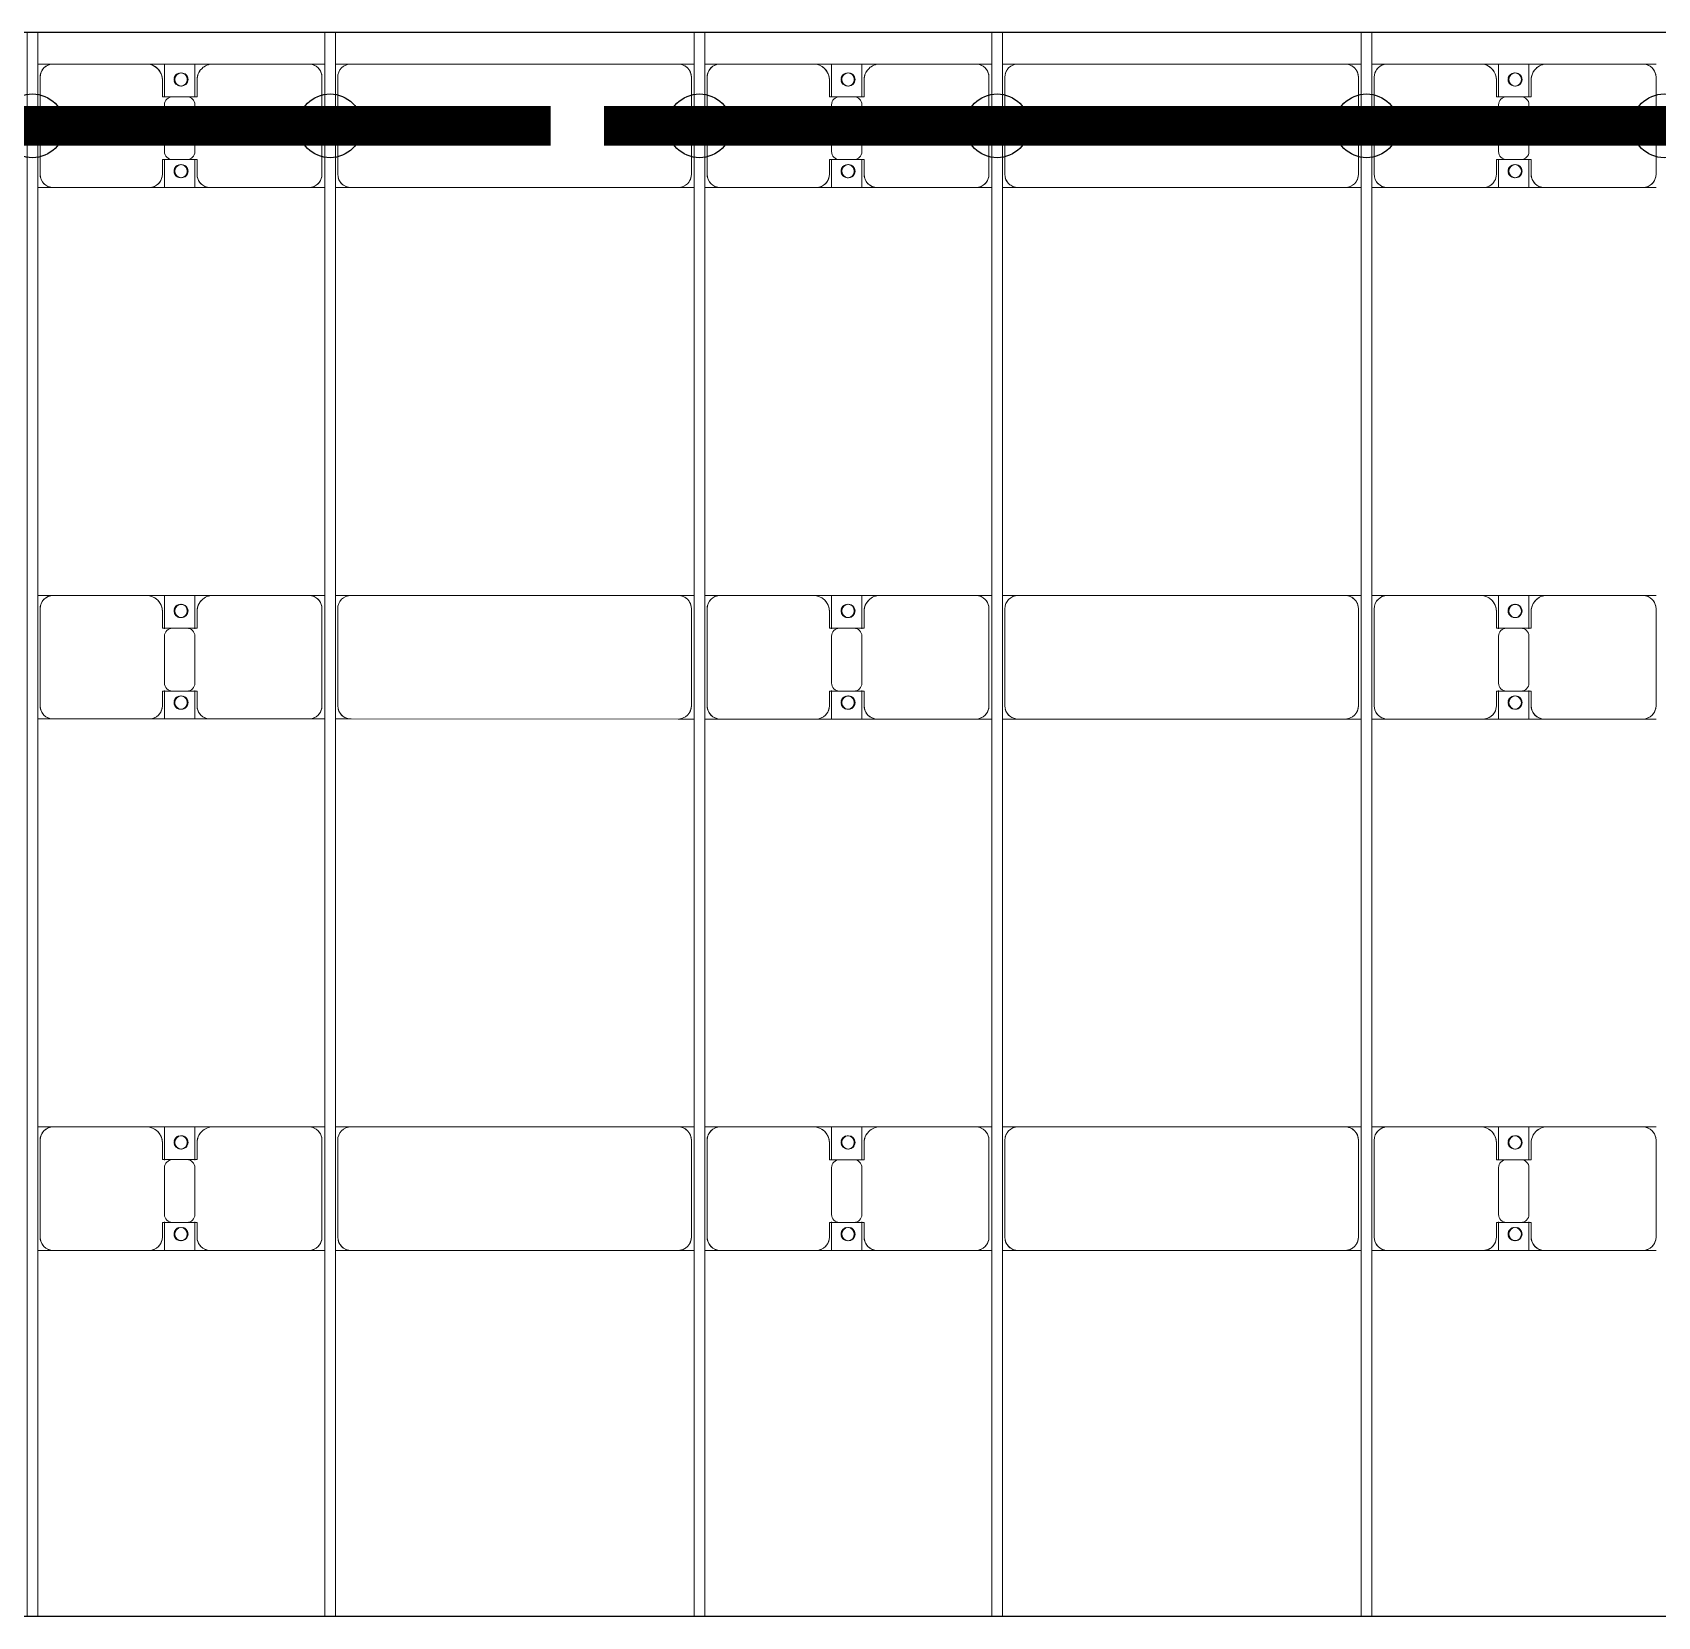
# Model space of a CAD drawing. Header units: millimetres. Extents: x -533732 to -130507, y -117886 to -23954.
# Drawn here: x -490180 to -484065, y -47746 to -41785 of the extents above; entities that cross this region are included whole.
import ezdxf

# ---------------------------------------------------------------- set-up
doc = ezdxf.new("R2010")
doc.units = ezdxf.units.MM
doc.layers.add('A-GENM', color=13, linetype='Continuous', lineweight=9)
doc.layers.add('S-BEAM', color=12, linetype='Continuous', lineweight=9)
doc.layers.add('GC-HOP 40x60 GIA CUONG', color=1, linetype='Continuous')

# ---------------------------------------------------------------- blocks, each defined once
blk = doc.blocks.new('Dầm C52 - Hộp 40x60-19816-BỐ TRÍ KHUNG KẾT CẤU BÈ PIN 06')
at = {"layer": 'S-BEAM', "color": 3, "lineweight": 25}
for p, q in [((-145891.1, 20), (145891.1, 20)), ((145891.1, -20), (-145891.1, -20))]:
    blk.add_line(p, q, dxfattribs=at)
blk = doc.blocks.new('Dai phao do pin - DẢI PHAO ĐỠ PIN-V111-BỐ TRÍ KHUNG KẾT CẤU BÈ PIN 06')
at = {"layer": 'A-GENM', "color": 7}
for p, q in [((28329.2, 223.4), (28379.7, 223.4)), ((28329.2, 223.4), (28379.7, 223.4)), ((28749.7, 223.4), (28379.7, 223.4)), ((28749.7, 223.4), (28922.2, 223.4)), ((28922.2, 223.4), (28749.7, 223.4)), ((28807.8, 223.4), (28980.3, 223.4)), ((28807.8, 116.2), (28807.8, 223.4)), ((28980.3, 223.4), (28807.8, 223.4)), ((28922.2, 223.4), (28922.2, 116.2)), ((29340.3, 223.4), (28980.3, 223.4)), ((29340.3, 223.4), (29398.9, 223.4)), ((29340.3, 223.4), (29398.9, 223.4)), ((29438.9, 223.4), (29499.7, 223.4)), ((29438.9, 223.4), (29499.7, 223.4)), ((30730.3, 223.4), (29499.7, 223.4)), ((30730.3, 223.4), (30788.9, 223.4)), ((30730.3, 223.4), (30788.9, 223.4)), ((30828.9, 223.4), (30889.7, 223.4)), ((30828.9, 223.4), (30889.7, 223.4)), ((31259.7, 223.4), (30889.7, 223.4)), ((31259.7, 223.4), (31432.2, 223.4)), ((31432.2, 223.4), (31259.7, 223.4)), ((31317.8, 223.4), (31490.3, 223.4)), ((31317.8, 116.2), (31317.8, 223.4)), ((31490.3, 223.4), (31317.8, 223.4)), ((31432.2, 223.4), (31432.2, 116.2)), ((31850.3, 223.4), (31490.3, 223.4)), ((31850.3, 223.4), (31908.9, 223.4)), ((31850.3, 223.4), (31908.9, 223.4)), ((31948.9, 223.4), (32009.7, 223.4)), ((31948.9, 223.4), (32009.7, 223.4)), ((33240.3, 223.4), (32009.7, 223.4)), ((33240.3, 223.4), (33298.9, 223.4)), ((33240.3, 223.4), (33298.9, 223.4)), ((33338.9, 223.4), (33399.7, 223.4)), ((33338.9, 223.4), (33399.7, 223.4)), ((33769.7, 223.4), (33399.7, 223.4)), ((33769.7, 223.4), (33942.2, 223.4)), ((33942.2, 223.4), (33769.7, 223.4)), ((33827.8, 223.4), (34000.3, 223.4)), ((33827.8, 116.2), (33827.8, 223.4)), ((34000.3, 223.4), (33827.8, 223.4)), ((33942.2, 223.4), (33942.2, 116.2)), ((34360.3, 223.4), (34000.3, 223.4)), ((34360.3, 223.4), (34418.9, 223.4)), ((34360.3, 223.4), (34418.9, 223.4)), ((28329.7, 173.4), (28329.7, -191.6)), ((28799.7, 118.2), (28799.7, 173.4)), ((28930.3, 173.4), (28930.3, 118.2)), ((29390.3, -191.6), (29390.3, 173.4)), ((29449.7, 173.4), (29449.7, -191.6)), ((30780.3, -191.6), (30780.3, 173.4)), ((30839.7, 173.4), (30839.7, -191.6)), ((31309.7, 118.2), (31309.7, 173.4)), ((31440.3, 173.4), (31440.3, 118.2)), ((31900.3, -191.6), (31900.3, 173.4)), ((31959.7, 173.4), (31959.7, -191.6)), ((33290.3, -191.6), (33290.3, 173.4)), ((33349.7, 173.4), (33349.7, -191.6)), ((33819.7, 118.2), (33819.7, 173.4)), ((33950.3, 173.4), (33950.3, 118.2)), ((34410.3, -191.6), (34410.3, 173.4)), ((28892.2, 118.2), (28799.7, 118.2)), ((28807.8, 88.2), (28807.8, -88.2)), ((28930.3, 118.2), (28837.8, 118.2)), ((28922.2, -88.2), (28922.2, 88.2)), ((31402.2, 118.2), (31309.7, 118.2)), ((31317.8, 88.2), (31317.8, -88.2)), ((31440.3, 118.2), (31347.8, 118.2)), ((31432.2, -88.2), (31432.2, 88.2)), ((33912.2, 118.2), (33819.7, 118.2)), ((33827.8, 88.2), (33827.8, -88.2)), ((33950.3, 118.2), (33857.8, 118.2)), ((33942.2, -88.2), (33942.2, 88.2)), ((28799.7, -181.6), (28799.7, -118.2)), ((28799.7, -118.2), (28892.2, -118.2)), ((28807.8, -241.6), (28807.8, -116.2)), ((28837.8, -118.2), (28930.3, -118.2)), ((28922.2, -116.2), (28922.2, -241.6)), ((28930.3, -118.2), (28930.3, -181.6)), ((31309.7, -181.6), (31309.7, -118.2)), ((31309.7, -118.2), (31402.2, -118.2)), ((31317.8, -241.6), (31317.8, -116.2)), ((31347.8, -118.2), (31440.3, -118.2)), ((31432.2, -116.2), (31432.2, -241.6)), ((31440.3, -118.2), (31440.3, -181.6)), ((33819.7, -181.6), (33819.7, -118.2)), ((33819.7, -118.2), (33912.2, -118.2)), ((33827.8, -241.6), (33827.8, -116.2)), ((33857.8, -118.2), (33950.3, -118.2)), ((33942.2, -116.2), (33942.2, -241.6)), ((33950.3, -118.2), (33950.3, -181.6)), ((28379.7, -241.6), (28329.2, -241.6)), ((28379.7, -241.6), (28329.2, -241.6)), ((28379.7, -241.6), (28739.7, -241.6)), ((28922.2, -241.6), (28739.7, -241.6)), ((28739.7, -241.6), (28922.2, -241.6)), ((28990.3, -241.6), (28807.8, -241.6)), ((28807.8, -241.6), (28990.3, -241.6)), ((28990.3, -241.6), (29340.3, -241.6)), ((29398.9, -241.6), (29340.3, -241.6)), ((29398.9, -241.6), (29340.3, -241.6)), ((29499.7, -241.6), (29438.9, -241.6)), ((29499.7, -241.6), (29438.9, -241.6)), ((29499.7, -241.6), (30730.3, -241.6)), ((30788.9, -241.6), (30730.3, -241.6)), ((30788.9, -241.6), (30730.3, -241.6)), ((30889.7, -241.6), (30828.9, -241.6)), ((30889.7, -241.6), (30828.9, -241.6)), ((30889.7, -241.6), (31249.7, -241.6)), ((31432.2, -241.6), (31249.7, -241.6)), ((31249.7, -241.6), (31432.2, -241.6)), ((31500.3, -241.6), (31317.8, -241.6)), ((31317.8, -241.6), (31500.3, -241.6)), ((31500.3, -241.6), (31850.3, -241.6)), ((31908.9, -241.6), (31850.3, -241.6)), ((31908.9, -241.6), (31850.3, -241.6)), ((32009.7, -241.6), (31948.9, -241.6)), ((32009.7, -241.6), (31948.9, -241.6)), ((32009.7, -241.6), (33240.3, -241.6)), ((33298.9, -241.6), (33240.3, -241.6)), ((33298.9, -241.6), (33240.3, -241.6)), ((33399.7, -241.6), (33338.9, -241.6)), ((33399.7, -241.6), (33338.9, -241.6)), ((33399.7, -241.6), (33759.7, -241.6)), ((33942.2, -241.6), (33759.7, -241.6)), ((33759.7, -241.6), (33942.2, -241.6)), ((34010.3, -241.6), (33827.8, -241.6)), ((33827.8, -241.6), (34010.3, -241.6)), ((34010.3, -241.6), (34360.3, -241.6)), ((34418.9, -241.6), (34360.3, -241.6)), ((34418.9, -241.6), (34360.3, -241.6))]:
    blk.add_line(p, q, dxfattribs=at)
for centre, radius, start, end in [((28379.7, 173.4), 50, 90, 180), ((28379.7, 173.4), 50, 105, 180), ((28749.7, 173.4), 50, 360, 90), ((28749.7, 173.4), 50, 360, 75), ((28858.6, 161.8), 25, 0, 180), ((28858.6, 161.8), 25, 0, 165), ((28861.4, 161.8), 25, 0, 180), ((28861.4, 161.8), 25, 90, 180), ((28861.4, 161.8), 25, 15, 75), ((28980.3, 173.4), 50, 150, 180), ((28980.3, 173.4), 50, 150, 180), ((28980.3, 173.4), 50, 90, 149.98332), ((28980.3, 173.4), 50, 105, 149.98332), ((29340.3, 173.4), 50, 0, 90), ((29340.3, 173.4), 50, 0, 75), ((29499.7, 173.4), 50, 90, 180), ((29499.7, 173.4), 50, 150, 180), ((29499.7, 173.4), 50, 90, 120), ((30730.3, 173.4), 50, 360, 90), ((30730.3, 173.4), 50, 15, 90), ((30889.7, 173.4), 50, 90, 180), ((30889.7, 173.4), 50, 105, 180), ((31259.7, 173.4), 50, 360, 90), ((31259.7, 173.4), 50, 360, 75), ((31368.6, 161.8), 25, 360, 180), ((31368.6, 161.8), 25, 90.54533, 165), ((31371.4, 161.8), 25, 0, 180), ((31371.4, 161.8), 25, 90, 180), ((31368.6, 161.8), 25, 360, 90), ((31371.4, 161.8), 25, 15, 75), ((31490.3, 173.4), 50, 90, 180), ((31490.3, 173.4), 50, 105, 180), ((31850.3, 173.4), 50, 0, 90), ((31850.3, 173.4), 50, 0, 75), ((32009.7, 173.4), 50, 90, 180), ((32009.7, 173.4), 50, 150, 180), ((32009.7, 173.4), 50, 90, 120), ((33240.3, 173.4), 50, 0, 90), ((33240.3, 173.4), 50, 15, 90), ((33399.7, 173.4), 50, 90, 180), ((33399.7, 173.4), 50, 105, 180), ((33769.7, 173.4), 50, 0, 90), ((33769.7, 173.4), 50, 0, 75), ((33878.6, 161.8), 25, 0, 180), ((33878.6, 161.8), 25, 0, 165), ((33881.4, 161.8), 25, 360, 180), ((33881.4, 161.8), 25, 90, 180), ((33881.4, 161.8), 25, 15, 75), ((34000.3, 173.4), 50, 90, 180), ((34000.3, 173.4), 50, 105, 180), ((34360.3, 173.4), 50, 0, 90), ((34360.3, 173.4), 50, 0, 75), ((28858.6, 161.8), 25, 180, 0), ((28858.6, 161.8), 25, 195, 255), ((28861.4, 161.8), 25, 180, 360), ((28861.4, 161.8), 25, 180, 255), ((28858.6, 161.8), 25, 285, 0), ((28861.4, 161.8), 25, 285, 345), ((31368.6, 161.8), 25, 180, 360), ((31368.6, 161.8), 25, 195, 255), ((31371.4, 161.8), 25, 180, 0), ((31371.4, 161.8), 25, 180, 255), ((31371.4, 161.8), 25, 263.05523, 270), ((31368.6, 161.8), 25, 285, 360), ((31371.4, 161.8), 25, 285, 345), ((33878.6, 161.8), 25, 180, 0), ((33878.6, 161.8), 25, 195, 255), ((33881.4, 161.8), 25, 180, 360), ((33881.4, 161.8), 25, 180, 255), ((33878.6, 161.8), 25, 285, 0), ((33881.4, 161.8), 25, 285, 345), ((28837.8, 88.2), 30, 90, 180), ((28892.2, 88.2), 30, 0, 90), ((31347.8, 88.2), 30, 90, 180), ((31402.2, 88.2), 30, 360, 90), ((33857.8, 88.2), 30, 90, 180), ((33912.2, 88.2), 30, 360, 90), ((28837.8, -88.2), 30, 180, 270), ((28892.2, -88.2), 30, 270, 0), ((31347.8, -88.2), 30, 180, 270), ((31402.2, -88.2), 30, 270, 360), ((33857.8, -88.2), 30, 180, 270), ((33912.2, -88.2), 30, 270, 360), ((28739.7, -181.6), 60, 270, 0), ((28739.7, -181.6), 60, 300, 0), ((28858.6, -183.2), 25, 360, 180), ((28858.6, -183.2), 25, 180, 0), ((28858.6, -183.2), 25, 195, 0), ((28861.4, -183.2), 25, 360, 180), ((28861.4, -183.2), 25, 60, 180), ((28861.4, -183.2), 25, 180, 0), ((28861.4, -183.2), 25, 180, 270), ((28858.6, -183.2), 25, 0, 150), ((28861.4, -183.2), 25, 15, 30), ((28990.3, -181.6), 60, 180, 270), ((28990.3, -181.6), 60, 180, 240), ((31249.7, -181.6), 60, 270, 0), ((31249.7, -181.6), 60, 300, 0), ((31368.6, -183.2), 25, 0, 180), ((31368.6, -183.2), 25, 180, 0), ((31371.4, -183.2), 25, 0, 180), ((31371.4, -183.2), 25, 60, 180), ((31371.4, -183.2), 25, 180, 360), ((31371.4, -183.2), 25, 180, 270), ((31368.6, -183.2), 25, 0, 150), ((31368.6, -183.2), 25, 270, 0), ((31371.4, -183.2), 25, 15, 30), ((31500.3, -181.6), 60, 180, 270), ((31500.3, -181.6), 60, 180, 240), ((33759.7, -181.6), 60, 270, 0), ((33759.7, -181.6), 60, 300, 0), ((33878.6, -183.2), 25, 0, 180), ((33878.6, -183.2), 25, 180, 0), ((33878.6, -183.2), 25, 195, 0), ((33881.4, -183.2), 25, 0, 180), ((33881.4, -183.2), 25, 60, 180), ((33881.4, -183.2), 25, 180, 0), ((33881.4, -183.2), 25, 180, 270), ((33878.6, -183.2), 25, 0, 150), ((33881.4, -183.2), 25, 15, 30), ((34010.3, -181.6), 60, 180, 270), ((34010.3, -181.6), 60, 180, 240), ((28379.7, -191.6), 50, 180, 270), ((28379.7, -191.6), 50, 180, 255), ((28861.4, -183.2), 25, 285, 345), ((29340.3, -191.6), 50, 270, 360), ((29340.3, -191.6), 50, 285, 360), ((29499.7, -191.6), 50, 180, 270), ((29499.7, -191.6), 50, 180, 210), ((29499.7, -191.6), 50, 225, 255), ((30730.3, -191.6), 50, 270, 0), ((30730.3, -191.6), 50, 270, 300), ((30730.3, -191.6), 50, 330, 345), ((30889.7, -191.6), 50, 180, 270), ((30889.7, -191.6), 50, 180, 255), ((31368.6, -183.2), 25, 195, 269.45853), ((31371.4, -183.2), 25, 285, 345), ((31850.3, -191.6), 50, 270, 360), ((31850.3, -191.6), 50, 285, 0), ((32009.7, -191.6), 50, 180, 270), ((32009.7, -191.6), 50, 180, 210), ((32009.7, -191.6), 50, 225, 255), ((33240.3, -191.6), 50, 270, 0), ((33240.3, -191.6), 50, 270, 300), ((33240.3, -191.6), 50, 330, 345), ((33399.7, -191.6), 50, 180, 270), ((33399.7, -191.6), 50, 180, 255), ((33881.4, -183.2), 25, 285, 345), ((34360.3, -191.6), 50, 270, 0), ((34360.3, -191.6), 50, 285, 0)]:
    blk.add_arc(centre, radius, start, end, dxfattribs=at)
blk = doc.blocks.new('Dai phao do pin - DẢI PHAO ĐỠ PIN-V112-BỐ TRÍ KHUNG KẾT CẤU BÈ PIN 06')
at = {"layer": 'A-GENM', "color": 7}
for p, q in [((28329.2, 223.4), (28379.7, 223.4)), ((28329.2, 223.4), (28379.7, 223.4)), ((28749.7, 223.4), (28379.7, 223.4)), ((28749.7, 223.4), (28922.2, 223.4)), ((28922.2, 223.4), (28749.7, 223.4)), ((28807.8, 223.4), (28980.3, 223.4)), ((28807.8, 116.2), (28807.8, 223.4)), ((28980.3, 223.4), (28807.8, 223.4)), ((28922.2, 223.4), (28922.2, 116.2)), ((29340.3, 223.4), (28980.3, 223.4)), ((29340.3, 223.4), (29398.9, 223.4)), ((29340.3, 223.4), (29398.9, 223.4)), ((29438.9, 223.4), (29499.7, 223.4)), ((29438.9, 223.4), (29499.7, 223.4)), ((30730.3, 223.4), (29499.7, 223.4)), ((30730.3, 223.4), (30788.9, 223.4)), ((30730.3, 223.4), (30788.9, 223.4)), ((30828.9, 223.4), (30889.7, 223.4)), ((30828.9, 223.4), (30889.7, 223.4)), ((31259.7, 223.4), (30889.7, 223.4)), ((31259.7, 223.4), (31432.2, 223.4)), ((31432.2, 223.4), (31259.7, 223.4)), ((31317.8, 223.4), (31490.3, 223.4)), ((31317.8, 116.2), (31317.8, 223.4)), ((31490.3, 223.4), (31317.8, 223.4)), ((31432.2, 223.4), (31432.2, 116.2)), ((31850.3, 223.4), (31490.3, 223.4)), ((31850.3, 223.4), (31908.9, 223.4)), ((31850.3, 223.4), (31908.9, 223.4)), ((31948.9, 223.4), (32009.7, 223.4)), ((31948.9, 223.4), (32009.7, 223.4)), ((33240.3, 223.4), (32009.7, 223.4)), ((33240.3, 223.4), (33298.9, 223.4)), ((33240.3, 223.4), (33298.9, 223.4)), ((33338.9, 223.4), (33399.7, 223.4)), ((33338.9, 223.4), (33399.7, 223.4)), ((33769.7, 223.4), (33399.7, 223.4)), ((33769.7, 223.4), (33942.2, 223.4)), ((33942.2, 223.4), (33769.7, 223.4)), ((33827.8, 223.4), (34000.3, 223.4)), ((33827.8, 116.2), (33827.8, 223.4)), ((34000.3, 223.4), (33827.8, 223.4)), ((33942.2, 223.4), (33942.2, 116.2)), ((34360.3, 223.4), (34000.3, 223.4)), ((34360.3, 223.4), (34418.9, 223.4)), ((34360.3, 223.4), (34418.9, 223.4)), ((28329.7, 173.4), (28329.7, -191.6)), ((28799.7, 118.2), (28799.7, 173.4)), ((28930.3, 173.4), (28930.3, 118.2)), ((29390.3, -191.6), (29390.3, 173.4)), ((29449.7, 173.4), (29449.7, -191.6)), ((30780.3, -191.6), (30780.3, 173.4)), ((30839.7, 173.4), (30839.7, -191.6)), ((31309.7, 118.2), (31309.7, 173.4)), ((31440.3, 173.4), (31440.3, 118.2)), ((31900.3, -191.6), (31900.3, 173.4)), ((31959.7, 173.4), (31959.7, -191.6)), ((33290.3, -191.6), (33290.3, 173.4)), ((33349.7, 173.4), (33349.7, -191.6)), ((33819.7, 118.2), (33819.7, 173.4)), ((33950.3, 173.4), (33950.3, 118.2)), ((34410.3, -191.6), (34410.3, 173.4)), ((28892.2, 118.2), (28799.7, 118.2)), ((28807.8, 88.2), (28807.8, -88.2)), ((28930.3, 118.2), (28837.8, 118.2)), ((28922.2, -88.2), (28922.2, 88.2)), ((31402.2, 118.2), (31309.7, 118.2)), ((31317.8, 88.2), (31317.8, -88.2)), ((31440.3, 118.2), (31347.8, 118.2)), ((31432.2, -88.2), (31432.2, 88.2)), ((33912.2, 118.2), (33819.7, 118.2)), ((33827.8, 88.2), (33827.8, -88.2)), ((33950.3, 118.2), (33857.8, 118.2)), ((33942.2, -88.2), (33942.2, 88.2)), ((28799.7, -181.6), (28799.7, -118.2)), ((28799.7, -118.2), (28892.2, -118.2)), ((28807.8, -241.6), (28807.8, -116.2)), ((28837.8, -118.2), (28930.3, -118.2)), ((28922.2, -116.2), (28922.2, -241.6)), ((28930.3, -118.2), (28930.3, -181.6)), ((31309.7, -181.6), (31309.7, -118.2)), ((31309.7, -118.2), (31402.2, -118.2)), ((31317.8, -241.6), (31317.8, -116.2)), ((31347.8, -118.2), (31440.3, -118.2)), ((31432.2, -116.2), (31432.2, -241.6)), ((31440.3, -118.2), (31440.3, -181.6)), ((33819.7, -181.6), (33819.7, -118.2)), ((33819.7, -118.2), (33912.2, -118.2)), ((33827.8, -241.6), (33827.8, -116.2)), ((33857.8, -118.2), (33950.3, -118.2)), ((33942.2, -116.2), (33942.2, -241.6)), ((33950.3, -118.2), (33950.3, -181.6)), ((28379.7, -241.6), (28329.2, -241.6)), ((28379.7, -241.6), (28329.2, -241.6)), ((28379.7, -241.6), (28739.7, -241.6)), ((28922.2, -241.6), (28739.7, -241.6)), ((28739.7, -241.6), (28922.2, -241.6)), ((28990.3, -241.6), (28807.8, -241.6)), ((28807.8, -241.6), (28990.3, -241.6)), ((28990.3, -241.6), (29340.3, -241.6)), ((29398.9, -241.6), (29340.3, -241.6)), ((29398.9, -241.6), (29340.3, -241.6)), ((29499.7, -241.6), (29438.9, -241.6)), ((29499.7, -241.6), (29438.9, -241.6)), ((29499.7, -241.6), (30730.3, -241.6)), ((30788.9, -241.6), (30730.3, -241.6)), ((30788.9, -241.6), (30730.3, -241.6)), ((30889.7, -241.6), (30828.9, -241.6)), ((30889.7, -241.6), (30828.9, -241.6)), ((30889.7, -241.6), (31249.7, -241.6)), ((31432.2, -241.6), (31249.7, -241.6)), ((31249.7, -241.6), (31432.2, -241.6)), ((31500.3, -241.6), (31317.8, -241.6)), ((31317.8, -241.6), (31500.3, -241.6)), ((31500.3, -241.6), (31850.3, -241.6)), ((31908.9, -241.6), (31850.3, -241.6)), ((31908.9, -241.6), (31850.3, -241.6)), ((32009.7, -241.6), (31948.9, -241.6)), ((32009.7, -241.6), (31948.9, -241.6)), ((32009.7, -241.6), (33240.3, -241.6)), ((33298.9, -241.6), (33240.3, -241.6)), ((33298.9, -241.6), (33240.3, -241.6)), ((33399.7, -241.6), (33338.9, -241.6)), ((33399.7, -241.6), (33338.9, -241.6)), ((33399.7, -241.6), (33759.7, -241.6)), ((33942.2, -241.6), (33759.7, -241.6)), ((33759.7, -241.6), (33942.2, -241.6)), ((34010.3, -241.6), (33827.8, -241.6)), ((33827.8, -241.6), (34010.3, -241.6)), ((34010.3, -241.6), (34360.3, -241.6)), ((34418.9, -241.6), (34360.3, -241.6)), ((34418.9, -241.6), (34360.3, -241.6))]:
    blk.add_line(p, q, dxfattribs=at)
for centre, radius, start, end in [((28379.7, 173.4), 50, 90, 180), ((28379.7, 173.4), 50, 105, 180), ((28749.7, 173.4), 50, 360, 90), ((28749.7, 173.4), 50, 360, 75), ((28858.6, 161.8), 25, 0, 180), ((28858.6, 161.8), 25, 0, 165), ((28861.4, 161.8), 25, 0, 180), ((28861.4, 161.8), 25, 90, 180), ((28861.4, 161.8), 25, 15, 75), ((28980.3, 173.4), 50, 150, 180), ((28980.3, 173.4), 50, 150, 180), ((28980.3, 173.4), 50, 90, 149.99923), ((28980.3, 173.4), 50, 105, 149.99923), ((29340.3, 173.4), 50, 0, 90), ((29340.3, 173.4), 50, 0, 75), ((29499.7, 173.4), 50, 90, 180), ((29499.7, 173.4), 50, 150, 180), ((29499.7, 173.4), 50, 90, 120), ((30730.3, 173.4), 50, 360, 90), ((30730.3, 173.4), 50, 15, 90), ((30889.7, 173.4), 50, 90, 180), ((30889.7, 173.4), 50, 105, 180), ((31259.7, 173.4), 50, 360, 90), ((31259.7, 173.4), 50, 360, 75), ((31368.6, 161.8), 25, 360, 180), ((31368.6, 161.8), 25, 90.56486, 165), ((31371.4, 161.8), 25, 0, 180), ((31371.4, 161.8), 25, 90, 180), ((31368.6, 161.8), 25, 360, 90), ((31371.4, 161.8), 25, 15, 75), ((31490.3, 173.4), 50, 90, 180), ((31490.3, 173.4), 50, 105, 180), ((31850.3, 173.4), 50, 0, 90), ((31850.3, 173.4), 50, 0, 75), ((32009.7, 173.4), 50, 90, 180), ((32009.7, 173.4), 50, 150, 180), ((32009.7, 173.4), 50, 90, 120), ((33240.3, 173.4), 50, 0, 90), ((33240.3, 173.4), 50, 15, 90), ((33399.7, 173.4), 50, 90, 180), ((33399.7, 173.4), 50, 105, 180), ((33769.7, 173.4), 50, 0, 90), ((33769.7, 173.4), 50, 0, 75), ((33878.6, 161.8), 25, 0, 180), ((33878.6, 161.8), 25, 0, 165), ((33881.4, 161.8), 25, 360, 180), ((33881.4, 161.8), 25, 90, 180), ((33881.4, 161.8), 25, 15, 75), ((34000.3, 173.4), 50, 90, 180), ((34000.3, 173.4), 50, 105, 180), ((34360.3, 173.4), 50, 0, 90), ((34360.3, 173.4), 50, 0, 75), ((28858.6, 161.8), 25, 180, 0), ((28858.6, 161.8), 25, 195, 255), ((28861.4, 161.8), 25, 180, 360), ((28861.4, 161.8), 25, 180, 255), ((28858.6, 161.8), 25, 285, 0), ((28861.4, 161.8), 25, 285, 345), ((31368.6, 161.8), 25, 180, 360), ((31368.6, 161.8), 25, 195, 255), ((31371.4, 161.8), 25, 180, 0), ((31371.4, 161.8), 25, 180, 255), ((31371.4, 161.8), 25, 263.03569, 270), ((31368.6, 161.8), 25, 285, 360), ((31371.4, 161.8), 25, 285, 345), ((33878.6, 161.8), 25, 180, 0), ((33878.6, 161.8), 25, 195, 255), ((33881.4, 161.8), 25, 180, 360), ((33881.4, 161.8), 25, 180, 255), ((33878.6, 161.8), 25, 285, 0), ((33881.4, 161.8), 25, 285, 345), ((28837.8, 88.2), 30, 90, 180), ((28892.2, 88.2), 30, 0, 90), ((31347.8, 88.2), 30, 90, 180), ((31402.2, 88.2), 30, 360, 90), ((33857.8, 88.2), 30, 90, 180), ((33912.2, 88.2), 30, 360, 90), ((28837.8, -88.2), 30, 180, 270), ((28892.2, -88.2), 30, 270, 0), ((31347.8, -88.2), 30, 180, 270), ((31402.2, -88.2), 30, 270, 360), ((33857.8, -88.2), 30, 180, 270), ((33912.2, -88.2), 30, 270, 360), ((28739.7, -181.6), 60, 270, 0), ((28739.7, -181.6), 60, 300, 0), ((28858.6, -183.2), 25, 360, 180), ((28858.6, -183.2), 25, 180, 0), ((28858.6, -183.2), 25, 195, 0), ((28861.4, -183.2), 25, 360, 180), ((28861.4, -183.2), 25, 60, 180), ((28861.4, -183.2), 25, 180, 0), ((28861.4, -183.2), 25, 180, 270), ((28858.6, -183.2), 25, 0, 150), ((28861.4, -183.2), 25, 15, 30), ((28990.3, -181.6), 60, 180, 270), ((28990.3, -181.6), 60, 180, 240), ((31249.7, -181.6), 60, 270, 0), ((31249.7, -181.6), 60, 300, 0), ((31368.6, -183.2), 25, 0, 180), ((31368.6, -183.2), 25, 180, 0), ((31371.4, -183.2), 25, 0, 180), ((31371.4, -183.2), 25, 60, 180), ((31371.4, -183.2), 25, 180, 360), ((31371.4, -183.2), 25, 180, 270), ((31368.6, -183.2), 25, 0, 150), ((31368.6, -183.2), 25, 270, 0), ((31371.4, -183.2), 25, 15, 30), ((31500.3, -181.6), 60, 180, 270), ((31500.3, -181.6), 60, 180, 240), ((33759.7, -181.6), 60, 270, 0), ((33759.7, -181.6), 60, 300, 0), ((33878.6, -183.2), 25, 0, 180), ((33878.6, -183.2), 25, 180, 0), ((33878.6, -183.2), 25, 195, 0), ((33881.4, -183.2), 25, 0, 180), ((33881.4, -183.2), 25, 60, 180), ((33881.4, -183.2), 25, 180, 0), ((33881.4, -183.2), 25, 180, 270), ((33878.6, -183.2), 25, 0, 150), ((33881.4, -183.2), 25, 15, 30), ((34010.3, -181.6), 60, 180, 270), ((34010.3, -181.6), 60, 180, 240), ((28379.7, -191.6), 50, 180, 270), ((28379.7, -191.6), 50, 180, 255), ((28861.4, -183.2), 25, 285, 345), ((29340.3, -191.6), 50, 270, 360), ((29340.3, -191.6), 50, 285, 360), ((29499.7, -191.6), 50, 180, 270), ((29499.7, -191.6), 50, 180, 210), ((29499.7, -191.6), 50, 225, 255), ((30730.3, -191.6), 50, 270, 0), ((30730.3, -191.6), 50, 270, 300), ((30730.3, -191.6), 50, 330, 345), ((30889.7, -191.6), 50, 180, 270), ((30889.7, -191.6), 50, 180, 255), ((31368.6, -183.2), 25, 195, 269.439), ((31371.4, -183.2), 25, 285, 345), ((31850.3, -191.6), 50, 270, 360), ((31850.3, -191.6), 50, 285, 0), ((32009.7, -191.6), 50, 180, 270), ((32009.7, -191.6), 50, 180, 210), ((32009.7, -191.6), 50, 225, 255), ((33240.3, -191.6), 50, 270, 0), ((33240.3, -191.6), 50, 270, 300), ((33240.3, -191.6), 50, 330, 345), ((33399.7, -191.6), 50, 180, 270), ((33399.7, -191.6), 50, 180, 255), ((33881.4, -183.2), 25, 285, 345), ((34360.3, -191.6), 50, 270, 0), ((34360.3, -191.6), 50, 285, 0)]:
    blk.add_arc(centre, radius, start, end, dxfattribs=at)
blk = doc.blocks.new('Dai phao do pin - DẢI PHAO ĐỠ PIN-V113-BỐ TRÍ KHUNG KẾT CẤU BÈ PIN 06')
at = {"layer": 'A-GENM', "color": 7}
for p, q in [((28329.2, 223.4), (28379.7, 223.4)), ((28329.2, 223.4), (28379.7, 223.4)), ((28749.7, 223.4), (28379.7, 223.4)), ((28749.7, 223.4), (28922.2, 223.4)), ((28922.2, 223.4), (28749.7, 223.4)), ((28807.8, 223.4), (28980.3, 223.4)), ((28807.8, 116.2), (28807.8, 223.4)), ((28980.3, 223.4), (28807.8, 223.4)), ((28922.2, 223.4), (28922.2, 116.2)), ((29340.3, 223.4), (28980.3, 223.4)), ((29340.3, 223.4), (29398.9, 223.4)), ((29340.3, 223.4), (29398.9, 223.4)), ((29438.9, 223.4), (29499.7, 223.4)), ((29438.9, 223.4), (29499.7, 223.4)), ((30730.3, 223.4), (29499.7, 223.4)), ((30730.3, 223.4), (30788.9, 223.4)), ((30730.3, 223.4), (30788.9, 223.4)), ((30828.9, 223.4), (30889.7, 223.4)), ((30828.9, 223.4), (30889.7, 223.4)), ((31259.7, 223.4), (30889.7, 223.4)), ((31259.7, 223.4), (31432.2, 223.4)), ((31432.2, 223.4), (31259.7, 223.4)), ((31317.8, 223.4), (31490.3, 223.4)), ((31317.8, 116.2), (31317.8, 223.4)), ((31490.3, 223.4), (31317.8, 223.4)), ((31432.2, 223.4), (31432.2, 116.2)), ((31850.3, 223.4), (31490.3, 223.4)), ((31850.3, 223.4), (31908.9, 223.4)), ((31850.3, 223.4), (31908.9, 223.4)), ((31948.9, 223.4), (32009.7, 223.4)), ((31948.9, 223.4), (32009.7, 223.4)), ((33240.3, 223.4), (32009.7, 223.4)), ((33240.3, 223.4), (33298.9, 223.4)), ((33240.3, 223.4), (33298.9, 223.4)), ((33338.9, 223.4), (33399.7, 223.4)), ((33338.9, 223.4), (33399.7, 223.4)), ((33769.7, 223.4), (33399.7, 223.4)), ((33769.7, 223.4), (33942.2, 223.4)), ((33942.2, 223.4), (33769.7, 223.4)), ((33827.8, 223.4), (34000.3, 223.4)), ((33827.8, 116.2), (33827.8, 223.4)), ((34000.3, 223.4), (33827.8, 223.4)), ((33942.2, 223.4), (33942.2, 116.2)), ((34360.3, 223.4), (34000.3, 223.4)), ((34360.3, 223.4), (34418.9, 223.4)), ((34360.3, 223.4), (34418.9, 223.4)), ((28329.7, 173.4), (28329.7, -191.6)), ((28799.7, 118.2), (28799.7, 173.4)), ((28930.3, 173.4), (28930.3, 118.2)), ((29390.3, -191.6), (29390.3, 173.4)), ((29449.7, 173.4), (29449.7, -191.6)), ((30780.3, -191.6), (30780.3, 173.4)), ((30839.7, 173.4), (30839.7, -191.6)), ((31309.7, 118.2), (31309.7, 173.4)), ((31440.3, 173.4), (31440.3, 118.2)), ((31900.3, -191.6), (31900.3, 173.4)), ((31959.7, 173.4), (31959.7, -191.6)), ((33290.3, -191.6), (33290.3, 173.4)), ((33349.7, 173.4), (33349.7, -191.6)), ((33819.7, 118.2), (33819.7, 173.4)), ((33950.3, 173.4), (33950.3, 118.2)), ((34410.3, -191.6), (34410.3, 173.4)), ((28892.2, 118.2), (28799.7, 118.2)), ((28807.8, 88.2), (28807.8, -88.2)), ((28930.3, 118.2), (28837.8, 118.2)), ((28922.2, -88.2), (28922.2, 88.2)), ((31402.2, 118.2), (31309.7, 118.2)), ((31317.8, 88.2), (31317.8, -88.2)), ((31440.3, 118.2), (31347.8, 118.2)), ((31432.2, -88.2), (31432.2, 88.2)), ((33912.2, 118.2), (33819.7, 118.2)), ((33827.8, 88.2), (33827.8, -88.2)), ((33950.3, 118.2), (33857.8, 118.2)), ((33942.2, -88.2), (33942.2, 88.2)), ((28799.7, -181.6), (28799.7, -118.2)), ((28799.7, -118.2), (28892.2, -118.2)), ((28807.8, -241.6), (28807.8, -116.2)), ((28837.8, -118.2), (28930.3, -118.2)), ((28922.2, -116.2), (28922.2, -241.6)), ((28930.3, -118.2), (28930.3, -181.6)), ((31309.7, -181.6), (31309.7, -118.2)), ((31309.7, -118.2), (31402.2, -118.2)), ((31317.8, -241.6), (31317.8, -116.2)), ((31347.8, -118.2), (31440.3, -118.2)), ((31432.2, -116.2), (31432.2, -241.6)), ((31440.3, -118.2), (31440.3, -181.6)), ((33819.7, -181.6), (33819.7, -118.2)), ((33819.7, -118.2), (33912.2, -118.2)), ((33827.8, -241.6), (33827.8, -116.2)), ((33857.8, -118.2), (33950.3, -118.2)), ((33942.2, -116.2), (33942.2, -241.6)), ((33950.3, -118.2), (33950.3, -181.6)), ((28379.7, -241.6), (28329.2, -241.6)), ((28379.7, -241.6), (28329.2, -241.6)), ((28379.7, -241.6), (28739.7, -241.6)), ((28922.2, -241.6), (28739.7, -241.6)), ((28739.7, -241.6), (28922.2, -241.6)), ((28990.3, -241.6), (28807.8, -241.6)), ((28807.8, -241.6), (28990.3, -241.6)), ((28990.3, -241.6), (29340.3, -241.6)), ((29398.9, -241.6), (29340.3, -241.6)), ((29398.9, -241.6), (29340.3, -241.6)), ((29499.7, -241.6), (29438.9, -241.6)), ((29499.7, -241.6), (29438.9, -241.6)), ((29499.7, -241.6), (30730.3, -241.6)), ((30788.9, -241.6), (30730.3, -241.6)), ((30788.9, -241.6), (30730.3, -241.6)), ((30889.7, -241.6), (30828.9, -241.6)), ((30889.7, -241.6), (30828.9, -241.6)), ((30889.7, -241.6), (31249.7, -241.6)), ((31432.2, -241.6), (31249.7, -241.6)), ((31249.7, -241.6), (31432.2, -241.6)), ((31500.3, -241.6), (31317.8, -241.6)), ((31317.8, -241.6), (31500.3, -241.6)), ((31500.3, -241.6), (31850.3, -241.6)), ((31908.9, -241.6), (31850.3, -241.6)), ((31908.9, -241.6), (31850.3, -241.6)), ((32009.7, -241.6), (31948.9, -241.6)), ((32009.7, -241.6), (31948.9, -241.6)), ((32009.7, -241.6), (33240.3, -241.6)), ((33298.9, -241.6), (33240.3, -241.6)), ((33298.9, -241.6), (33240.3, -241.6)), ((33399.7, -241.6), (33338.9, -241.6)), ((33399.7, -241.6), (33338.9, -241.6)), ((33399.7, -241.6), (33759.7, -241.6)), ((33942.2, -241.6), (33759.7, -241.6)), ((33759.7, -241.6), (33942.2, -241.6)), ((34010.3, -241.6), (33827.8, -241.6)), ((33827.8, -241.6), (34010.3, -241.6)), ((34010.3, -241.6), (34360.3, -241.6)), ((34418.9, -241.6), (34360.3, -241.6)), ((34418.9, -241.6), (34360.3, -241.6))]:
    blk.add_line(p, q, dxfattribs=at)
for centre, radius, start, end in [((28379.7, 173.4), 50, 90, 180), ((28379.7, 173.4), 50, 105, 180), ((28749.7, 173.4), 50, 360, 90), ((28749.7, 173.4), 50, 360, 75), ((28858.6, 161.8), 25, 0, 180), ((28858.6, 161.8), 25, 0, 165), ((28861.4, 161.8), 25, 0, 180), ((28861.4, 161.8), 25, 90, 180), ((28861.4, 161.8), 25, 15, 75), ((28980.3, 173.4), 50, 150.02408, 180), ((28980.3, 173.4), 50, 150.02408, 180), ((28980.3, 173.4), 50, 90, 150), ((28980.3, 173.4), 50, 105, 150), ((29340.3, 173.4), 50, 0, 90), ((29340.3, 173.4), 50, 0, 75), ((29499.7, 173.4), 50, 90, 180), ((29499.7, 173.4), 50, 150, 180), ((29499.7, 173.4), 50, 90, 120), ((30730.3, 173.4), 50, 360, 90), ((30730.3, 173.4), 50, 15, 90), ((30889.7, 173.4), 50, 90, 180), ((30889.7, 173.4), 50, 105, 180), ((31259.7, 173.4), 50, 360, 90), ((31259.7, 173.4), 50, 360, 75), ((31368.6, 161.8), 25, 360, 180), ((31368.6, 161.8), 25, 90.58439, 165), ((31371.4, 161.8), 25, 0, 180), ((31371.4, 161.8), 25, 90, 180), ((31368.6, 161.8), 25, 360, 90), ((31371.4, 161.8), 25, 15, 75), ((31490.3, 173.4), 50, 90, 180), ((31490.3, 173.4), 50, 105, 180), ((31850.3, 173.4), 50, 0, 90), ((31850.3, 173.4), 50, 0, 75), ((32009.7, 173.4), 50, 90, 180), ((32009.7, 173.4), 50, 150, 180), ((32009.7, 173.4), 50, 90, 120), ((33240.3, 173.4), 50, 0, 90), ((33240.3, 173.4), 50, 15, 90), ((33399.7, 173.4), 50, 90, 180), ((33399.7, 173.4), 50, 105, 180), ((33769.7, 173.4), 50, 0, 90), ((33769.7, 173.4), 50, 0, 75), ((33878.6, 161.8), 25, 0, 180), ((33878.6, 161.8), 25, 0, 165), ((33881.4, 161.8), 25, 360, 180), ((33881.4, 161.8), 25, 90, 180), ((33881.4, 161.8), 25, 15, 75), ((34000.3, 173.4), 50, 90, 180), ((34000.3, 173.4), 50, 105, 180), ((34360.3, 173.4), 50, 0, 90), ((34360.3, 173.4), 50, 0, 75), ((28858.6, 161.8), 25, 180, 0), ((28858.6, 161.8), 25, 195, 255), ((28861.4, 161.8), 25, 180, 360), ((28861.4, 161.8), 25, 180, 255), ((28858.6, 161.8), 25, 285, 0), ((28861.4, 161.8), 25, 285, 345), ((31368.6, 161.8), 25, 180, 360), ((31368.6, 161.8), 25, 195, 255), ((31371.4, 161.8), 25, 180, 0), ((31371.4, 161.8), 25, 180, 255), ((31371.4, 161.8), 25, 263.01616, 270), ((31368.6, 161.8), 25, 285, 360), ((31371.4, 161.8), 25, 285, 345), ((33878.6, 161.8), 25, 180, 0), ((33878.6, 161.8), 25, 195, 255), ((33881.4, 161.8), 25, 180, 360), ((33881.4, 161.8), 25, 180, 255), ((33878.6, 161.8), 25, 285, 0), ((33881.4, 161.8), 25, 285, 345), ((28837.8, 88.2), 30, 90, 180), ((28892.2, 88.2), 30, 0, 90), ((31347.8, 88.2), 30, 90, 180), ((31402.2, 88.2), 30, 360, 90), ((33857.8, 88.2), 30, 90, 180), ((33912.2, 88.2), 30, 360, 90), ((28837.8, -88.2), 30, 180, 270), ((28892.2, -88.2), 30, 270, 0), ((31347.8, -88.2), 30, 180, 270), ((31402.2, -88.2), 30, 270, 360), ((33857.8, -88.2), 30, 180, 270), ((33912.2, -88.2), 30, 270, 360), ((28739.7, -181.6), 60, 270, 0), ((28739.7, -181.6), 60, 300, 0), ((28858.6, -183.2), 25, 360, 180), ((28858.6, -183.2), 25, 180, 0), ((28858.6, -183.2), 25, 195, 0), ((28861.4, -183.2), 25, 360, 180), ((28861.4, -183.2), 25, 60, 180), ((28861.4, -183.2), 25, 180, 0), ((28861.4, -183.2), 25, 180, 270), ((28858.6, -183.2), 25, 0, 150), ((28861.4, -183.2), 25, 15, 30), ((28990.3, -181.6), 60, 180, 270), ((28990.3, -181.6), 60, 180, 240), ((31249.7, -181.6), 60, 270, 0), ((31249.7, -181.6), 60, 300, 0), ((31368.6, -183.2), 25, 0, 180), ((31368.6, -183.2), 25, 180, 0), ((31371.4, -183.2), 25, 0, 180), ((31371.4, -183.2), 25, 60, 180), ((31371.4, -183.2), 25, 180, 360), ((31371.4, -183.2), 25, 180, 270), ((31368.6, -183.2), 25, 0, 150), ((31368.6, -183.2), 25, 270, 0), ((31371.4, -183.2), 25, 15, 30), ((31500.3, -181.6), 60, 180, 270), ((31500.3, -181.6), 60, 180, 240), ((33759.7, -181.6), 60, 270, 0), ((33759.7, -181.6), 60, 300, 0), ((33878.6, -183.2), 25, 0, 180), ((33878.6, -183.2), 25, 180, 0), ((33878.6, -183.2), 25, 195, 0), ((33881.4, -183.2), 25, 0, 180), ((33881.4, -183.2), 25, 60, 180), ((33881.4, -183.2), 25, 180, 0), ((33881.4, -183.2), 25, 180, 270), ((33878.6, -183.2), 25, 0, 150), ((33881.4, -183.2), 25, 15, 30), ((34010.3, -181.6), 60, 180, 270), ((34010.3, -181.6), 60, 180, 240), ((28379.7, -191.6), 50, 180, 270), ((28379.7, -191.6), 50, 180, 255), ((28861.4, -183.2), 25, 285, 345), ((29340.3, -191.6), 50, 270, 360), ((29340.3, -191.6), 50, 285, 360), ((29499.7, -191.6), 50, 180, 270), ((29499.7, -191.6), 50, 180, 210), ((29499.7, -191.6), 50, 225, 255), ((30730.3, -191.6), 50, 270, 0), ((30730.3, -191.6), 50, 270, 300), ((30730.3, -191.6), 50, 330, 345), ((30889.7, -191.6), 50, 180, 270), ((30889.7, -191.6), 50, 180, 255), ((31368.6, -183.2), 25, 195, 269.41946), ((31371.4, -183.2), 25, 285, 345), ((31850.3, -191.6), 50, 270, 360), ((31850.3, -191.6), 50, 285, 0), ((32009.7, -191.6), 50, 180, 270), ((32009.7, -191.6), 50, 180, 210), ((32009.7, -191.6), 50, 225, 255), ((33240.3, -191.6), 50, 270, 0), ((33240.3, -191.6), 50, 270, 300), ((33240.3, -191.6), 50, 330, 345), ((33399.7, -191.6), 50, 180, 270), ((33399.7, -191.6), 50, 180, 255), ((33881.4, -183.2), 25, 285, 345), ((34360.3, -191.6), 50, 270, 0), ((34360.3, -191.6), 50, 285, 0)]:
    blk.add_arc(centre, radius, start, end, dxfattribs=at)
blk = doc.blocks.new('Dầm C52 - Dầm C52-19796-BỐ TRÍ KHUNG KẾT CẤU BÈ PIN 06')
at = {"layer": 'S-BEAM', "color": 1}
for p, q in [((23386.7, 20), (29346.7, 20)), ((29346.7, -20), (23386.7, -20))]:
    blk.add_line(p, q, dxfattribs=at)
blk = doc.blocks.new('HOBANMONG_BEPIN 6_rvt-1-BỐ TRÍ KHUNG KẾT CẤU BÈ PIN 06')
at = {"layer": 'A-GENM', "color": 3, "lineweight": 25, "rotation": 179.9997586099391}
for name, p in [('Dai phao do pin - DẢI PHAO ĐỠ PIN-V111-BỐ TRÍ KHUNG KẾT CẤU BÈ PIN 06', (-455741.3, -42145.2)), ('Dai phao do pin - DẢI PHAO ĐỠ PIN-V112-BỐ TRÍ KHUNG KẾT CẤU BÈ PIN 06', (-455741.3, -44145.2)), ('Dai phao do pin - DẢI PHAO ĐỠ PIN-V113-BỐ TRÍ KHUNG KẾT CẤU BÈ PIN 06', (-455741.3, -46145.2))]:
    blk.add_blockref(name, p, dxfattribs=at)
at = {"layer": 'S-BEAM', "color": 3, "lineweight": 25}
for name, p, rotation in [('Dầm C52 - Dầm C52-19796-BỐ TRÍ KHUNG KẾT CẤU BÈ PIN 06', (-490180.3, -71131.7), 89.99975860989407), ('Dầm C52 - Dầm C52-19796-BỐ TRÍ KHUNG KẾT CẤU BÈ PIN 06', (-489060.3, -71131.7), 89.99975860989407), ('Dầm C52 - Dầm C52-19796-BỐ TRÍ KHUNG KẾT CẤU BÈ PIN 06', (-487670.3, -71131.7), 89.99975860989407), ('Dầm C52 - Dầm C52-19796-BỐ TRÍ KHUNG KẾT CẤU BÈ PIN 06', (-486550.3, -71131.7), 89.99975860989407), ('Dầm C52 - Dầm C52-19796-BỐ TRÍ KHUNG KẾT CẤU BÈ PIN 06', (-485160.3, -71131.7), 89.99975860989407), ('Dầm C52 - Hộp 40x60-19816-BỐ TRÍ KHUNG KẾT CẤU BÈ PIN 06', (-380339.8, -41765.5), 359.9997586099392), ('Dầm C52 - Hộp 40x60-19816-BỐ TRÍ KHUNG KẾT CẤU BÈ PIN 06', (-380339.8, -47765.5), 359.9997586099392)]:
    blk.add_blockref(name, p, dxfattribs=dict(at, rotation=rotation))

msp = doc.modelspace()

# ---------------------------------------------------------------- linework, layer by layer
at = {"layer": 'GC-HOP 40x60 GIA CUONG', "const_width": 150}
for points in [[(-503230.2, -42136), (-488230.2, -42136)], [(-488030.2, -42136), (-473231.1, -42136)]]:
    msp.add_lwpolyline(points, dxfattribs=at)
at = {"layer": 'GC-HOP 40x60 GIA CUONG'}
for centre in [(-490180.3, -42136), (-489060.3, -42136), (-487670.3, -42136), (-486550.3, -42136), (-485160.3, -42136), (-484040.3, -42136)]:
    msp.add_circle(centre, 120, dxfattribs=at)

# ---------------------------------------------------------------- block references
at = {"lineweight": 5}
msp.add_blockref('HOBANMONG_BEPIN 6_rvt-1-BỐ TRÍ KHUNG KẾT CẤU BÈ PIN 06', (0, 0), dxfattribs=at)

doc.saveas('drawing.dxf')
